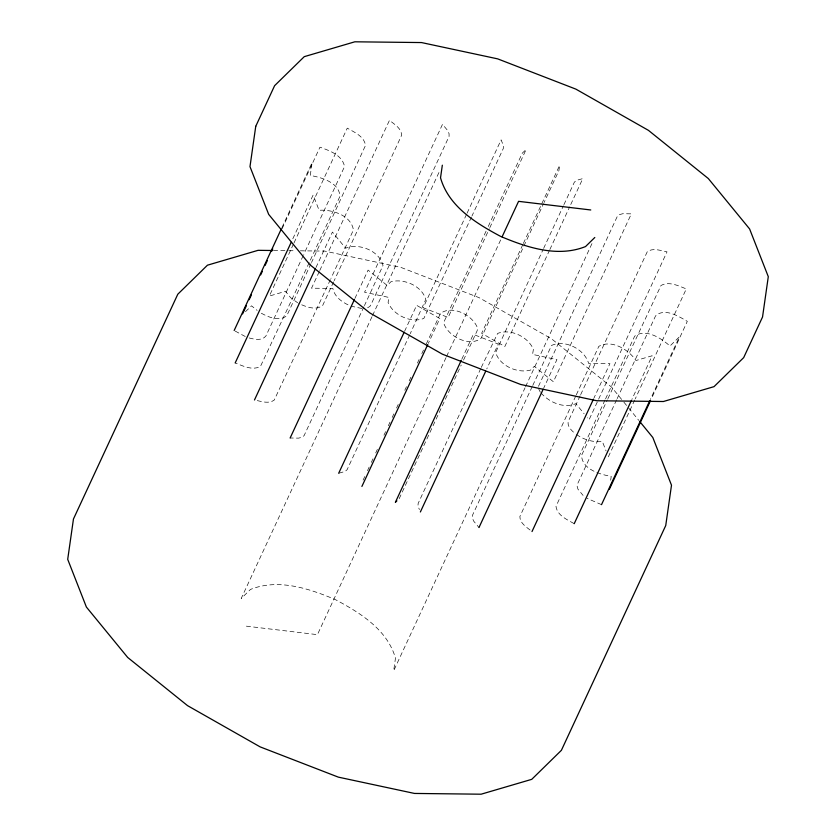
<?xml version="1.0" encoding="UTF-8"?>
<svg xmlns="http://www.w3.org/2000/svg" width="836" height="836" viewBox="0 0 836 836"><rect width="100%" height="100%" fill="white"/><g stroke="black" fill="none" stroke-linecap="round" stroke-linejoin="round"><path stroke-width="0.63" stroke-dasharray="4.18 3.13" d="M610.667 480.23L611.22 476.363C599.903 474.493 582.023 469.236 581.553 455.421L607.344 399.848M538.478 386.336L617.407 216.169L619.612 214.559L622.872 213.702L631.337 213.849L553.39 381.759L534.256 366.356L530.588 370.066C517.547 373.682 499.562 365.886 495.685 352.447L543.076 249.567M281.92 227.622L312.11 162.581L310.26 175.476C321.578 177.357 339.458 182.603 339.928 196.418L309.748 261.449M282.098 228.771L319.969 147.178C329.269 150.574 341.579 154.817 344.338 165.591L343.847 168.067L303.781 254.384M292.819 238.782L313.134 195.028L319.101 210.285C332.164 209.303 351.277 215.354 353.419 230.004L330.92 278.493M293.478 244.039L269.328 296.069L285.504 291.325L290.656 297.689L297.616 302.768M294.021 242.858L347.264 128.159C354.255 132.213 364.235 136.299 365.51 145.412L311.525 262.473M303.228 255.565L265.911 335.978C261.71 341.297 253.778 339.186 248.187 337.692M309.195 262.629L260.498 366.335C252.399 370.891 242.91 365.896 235.188 362.939M310.971 263.664L286.821 315.684C278.712 322.362 266.841 316.468 259.014 311.922M315.956 267.551L332.425 232.074L345.623 248.187C359.177 242.722 379.554 250.873 383.003 265.503L364.444 305.6M319.237 271.637L311.546 288.19L332.853 288.441C334.63 297.156 342.488 302.475 350.127 305.798M319.78 270.456L389.492 120.279C394.237 124.345 401.552 128.169 401.604 135.317L334.191 280.656M330.366 279.673L274.239 400.057C268.408 404.352 260.78 401.165 254.478 399.984M333.637 281.836L322.665 305.485C315.611 310.856 305.83 306.728 298.713 303.447M354.913 298.462L368.091 270.091L387.225 285.484L390.903 281.784C403.945 278.158 421.929 285.954 425.796 299.392L410.236 333.689M363.9 306.781L304.074 435.671L301.869 437.28L298.609 438.137L290.144 437.991M371.989 316.74L241.196 598.513L250.455 589.443C278.398 578.261 309.038 588.513 335.33 599.59C360.034 612.736 387.392 629.592 395.47 658.193L393.672 670.806L525.018 387.852M372.532 315.559L440.133 169.938M404.561 331.359L416.641 305.349L439.84 318.526L428.314 343.356M409.692 334.87L347.118 469.675L345.153 471.42L338.695 473.249M466.53 214.361L423.173 307.773L448.159 317.44L489.332 228.761M467.084 213.18L501.109 139.863L503.544 145.913L503.303 148.484L472.016 215.887M471.473 217.067L423.862 318.401C410.978 323.563 393.359 315.12 388.092 302.507L388.897 297.438L364.559 292.224L442.505 124.313L447.782 130.688L449.068 133.697L449.089 136.362L371.153 304.273L369.899 306.404L367.464 307.867L364.005 308.557M363.096 480.125L364.747 476.572M367.495 470.668L369.136 467.115M371.33 462.392L372.981 458.839M375.719 452.924L377.37 449.381M383.954 435.19L385.605 431.648M388.343 425.733L389.994 422.18M392.188 417.457L393.84 413.904M396.577 407.999L398.229 404.446M404.812 390.255L406.463 386.713M409.201 380.798L410.852 377.255M417.436 363.064L419.087 359.511M421.825 353.597L423.476 350.054M426.224 344.139L440.488 313.395C452.36 304.67 473.082 315.256 477.617 328.297L477.137 330.774L463.416 360.337M486.061 231.206L444.344 321.066L443.864 323.553C448.409 336.584 469.132 347.17 480.993 338.444L543.567 203.639M488.255 226.472L522.291 153.166L526.105 149.529L489.875 227.58M446.027 357.62L317.429 634.66L245.23 626.028M446.581 356.439L501.537 238.041M461.796 359.229L473.322 334.4L498.308 344.066L486.782 368.895M399.19 498.684L461.221 365.06M522.813 244.634L481.64 333.313L504.85 346.501L549.304 250.716M523.357 243.454L559.587 165.413L558.929 170.534L544.111 202.458M480.752 368.561L418.178 503.356L417.937 505.937L419.4 509.563M481.296 367.38L497.619 333.439C510.514 328.276 528.122 336.73 533.389 349.333L532.584 354.401L556.922 359.616L543.755 387.998M543.63 248.386L563.391 205.823M563.934 204.642L574.363 182.175L576.328 180.419L582.786 178.59L570.162 205.781M549.858 249.536L569.609 206.973M525.562 386.66L592.055 243.412M532.218 386.587L472.392 515.478L472.413 518.142L473.698 521.152L478.986 527.526M532.772 385.406L551.582 345.435C565.126 339.228 584.552 349.187 588.638 363.409L609.935 363.65L594.02 397.936M575.764 396.013L519.877 516.523C519.929 523.67 527.255 527.506 531.999 531.56M576.317 394.832L598.816 346.355C611.701 339.144 628.505 349.521 635.977 360.515L652.153 355.77L631.849 399.524M580.142 395.825L568.062 421.835C567.487 426.945 571.793 430.78 575.346 433.748M580.686 394.634L647.252 251.782C653.083 247.487 660.701 250.675 667.003 251.855L589.056 419.766L587.415 417.749M605.024 400.005L555.982 506.428C557.257 515.551 567.226 519.626 574.217 523.681M605.577 398.824L634.66 336.156C645.967 328.172 661.245 338.235 669.981 346.031L679.459 336.751L650.366 399.42M607.897 398.667L660.983 285.504C669.093 280.948 678.581 285.943 686.293 288.901L635.245 398.866M616.602 399.817L577.634 483.772L577.143 486.249L577.937 489.144L583.058 495.403M617.156 398.636L655.581 315.862C664.672 307.502 678.707 316.342 687.317 321.348L651.098 399.389M608.347 456.811L634.702 400.047M245.47 311.713L251.5 305.819L257.143 310.396M273.456 250.507L287.553 250.664M288.838 250.685L295.244 250.758M300.375 250.81L324.723 251.093L400.872 267.395L479.059 297.647L551.645 338.883L611.513 387.068L623.081 401.186M361.883 308.494L351.35 306.227M601.512 504.662L587.039 498.34M245.261 336.511L235.177 331.077M576.412 434.448C583.883 439.83 593.194 442.432 602.38 441.554L606.058 450.949M540.976 392.941C549.252 402.304 563.642 408.877 575.858 403.652L584.113 413.726M623.907 402.189L638.777 420.341M538.76 389.085L540.307 392.147"/><path stroke-width="1.25" d="M442.328 165.194L440.53 177.807C448.608 206.408 475.966 223.264 500.67 236.41C526.962 247.487 557.602 257.739 585.545 246.557L594.804 237.487M234.164 330.492L281.366 228.803M242.576 313.908L246.421 305.631M249.159 299.716L251.354 294.993M260.686 274.887L262.337 271.334M265.085 265.43L267.28 260.696M271.669 251.239L272.766 248.877M235.188 362.939L291.179 242.335M254.478 399.984L315.402 268.732M290.144 437.991L354.37 299.643M338.695 473.249L404.018 332.54M361.894 486.437L427.76 344.536M502.081 236.86L518.571 201.34L590.77 209.972M461.242 360.41L395.376 502.311L396.901 500.858M420.372 511.977L485.685 371.268M478.986 527.526L543.201 389.179M531.999 531.56L593.466 399.127M574.217 523.681L631.295 400.705M601.512 504.662L649.812 400.601M609.381 489.259L650.544 400.569M272.17 250.497L258.073 250.33L207.453 265.19L177.807 294.209L73.463 518.989L67.706 559.336L86.39 607.051L127.689 657.462L187.557 705.647L260.142 746.882L338.329 777.135L414.478 793.437L481.128 794.2L531.748 779.34L561.395 750.32L665.738 525.541L671.496 485.204L652.812 437.489L639.603 421.354M255.753 126.299L249.985 166.636L268.67 214.361L309.968 264.772L369.836 312.957L442.422 354.192L520.619 384.445L596.758 400.747L663.408 401.51L714.028 386.65L743.674 357.63L762.537 317.011L768.294 276.664L749.61 228.949L708.311 178.538L648.443 130.353L575.858 89.118L497.671 58.865L421.522 42.563L354.872 41.8L304.252 56.66L274.605 85.68L255.753 126.299"/></g></svg>
